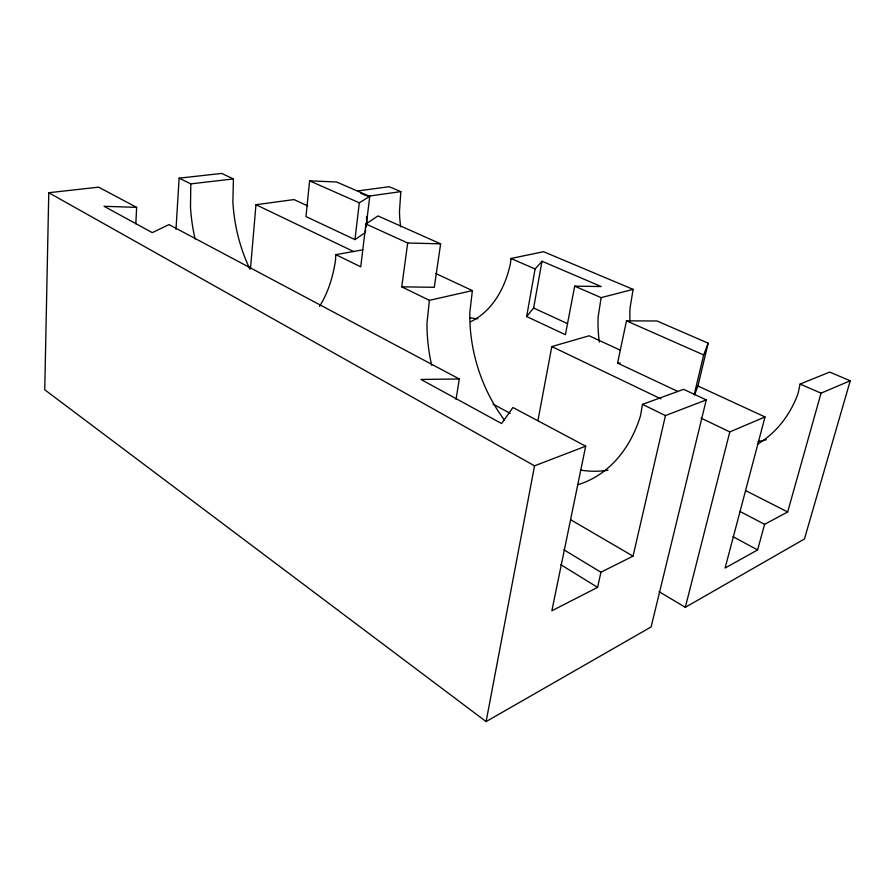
<?xml version="1.0" encoding="UTF-8"?>
<svg xmlns="http://www.w3.org/2000/svg" width="895" height="895" viewBox="0 0 895 895"><rect width="100%" height="100%" fill="white"/><g stroke="black" fill="none" stroke-linecap="round" stroke-linejoin="round"><path stroke-width="1.34" d="M175.991 229.321L179.123 178.172L190.792 183.867L190.49 207.416A119.371 71.924 80.6 0 0 195.11 238.987M135.839 223.761L136.633 207.371L98.618 187.156L48.766 192.716L44.75 389.784L486.108 721.583L651.101 626.947L706.256 399.908L683.612 389.325L642.487 404.361L640.551 415.582A143.894 106.773 73.9 0 1 577.868 484.698M179.123 178.172L221.669 173.417L233.427 178.922L232.879 201.845A115.869 72.64 80.9 0 0 250.018 269.25M362.777 249.839L335.804 254.661L335.513 260.165A119.371 71.924 80.6 0 1 319.515 306.381M357.396 190.993L389.124 186.697L400.837 191.631L399.461 211.679A100.553 72.439 80.9 0 0 400.669 226.815M250.51 268.332L255.981 204.72L293.985 199.574L307.723 205.906M630.046 321.786A117.86 100.24 69.5 0 1 630.002 308.327L633.112 289.376L543.601 251.708L510.955 258.476L510.486 263.208A103.182 72.383 80.6 0 1 470.591 321.752M366.01 227.151L369.747 196.374L336.609 181.998L309.614 180.857L305.967 216.568L354.957 239.603L365.361 232.51L365.686 229.836M335.804 254.661L360.73 266.822L365.921 223.985L407.684 242.992L401.754 286.847L429.376 300.34L426.993 323.117A143.894 106.773 73.9 0 0 431.658 365.272M435.764 273.49L472.381 290.606L469.797 312.702A138.814 106.483 73.7 0 0 504.545 420.225M354.957 239.603L359.309 202.807L369.747 196.374M365.921 223.985L377.947 215.93L440.631 243.854L434.299 287.295L401.754 286.847M633.112 289.376L601.127 297.643L598.117 317.087A121.474 101.101 70.1 0 0 599.348 342.058M456.047 399.494L459.303 378.977L168.976 224.578L152.284 232.644L104.055 206.286L136.633 207.371M526.652 316.55L535.098 268.959L542.012 261.25L601.194 286.545L574.691 286.154L565.405 334.674L526.652 316.55L533.621 308.025L542.012 261.25M537.94 420.527L551.812 346.566L589.134 335.782L620.336 350.18M486.108 721.583L534.539 465.836L585.688 446.191L551.857 610.77L597.591 587.366L600.925 572.218L633.056 556.153L665.444 415.571L706.256 399.908M678.108 391.562L617.584 363.101L626.478 320.846L657.031 320.992L708.158 343.165L697.921 385.991L694.643 394.863M658.977 591.617L685.324 607.313L804.437 539.003L850.25 380.755L829.654 372.085L800.108 384.067L798.049 393.487A121.474 101.101 70.1 0 1 757.438 444.233M694.196 394.695L703.671 354.957L708.158 343.165M685.324 607.313L729.805 431.905L765.012 416.947L725.095 568.034L757.584 549.933L764.61 524.313L787.667 511.974L821.039 393.162L850.25 380.755M429.376 300.34L472.381 290.606M367.733 196.273L400.837 191.631M190.792 183.867L233.427 178.922M459.303 378.977L420.941 379.446L501.614 423.536L512.902 407.493L585.688 446.191M617.584 363.101L620.324 363.079M407.684 242.992L440.631 243.854M360.707 193.208L366.558 195.759M510.955 258.476L535.098 268.959M574.691 286.154L601.127 297.643M800.108 384.067L821.039 393.162M309.614 180.857L359.309 202.807M626.478 320.846L703.671 354.957M533.621 308.025L567.631 323.677M697.921 385.991L765.012 416.947M255.981 204.72L353.995 251.719M551.812 346.566L660.868 398.846M700.975 418.077L729.805 431.905M642.487 404.361L665.444 415.571M745.446 490.494L787.667 511.974M739.919 511.414L764.61 524.313M493.022 404.126L510.251 413.367M733.016 536.687L757.584 549.933M48.766 192.716L534.539 465.836M570.686 519.76L633.056 556.153M563.85 549.776L600.925 572.218M560.773 564.689L597.591 587.366M608.007 470.199A138.814 106.483 73.7 0 1 580.732 470.121M366.972 224.768A103.182 72.383 80.6 0 1 366.514 216.791M766.277 439.714A117.86 100.24 69.5 0 1 758.132 441.526M477.896 318.698A100.553 72.439 80.9 0 1 469.83 317.725"/></g></svg>
